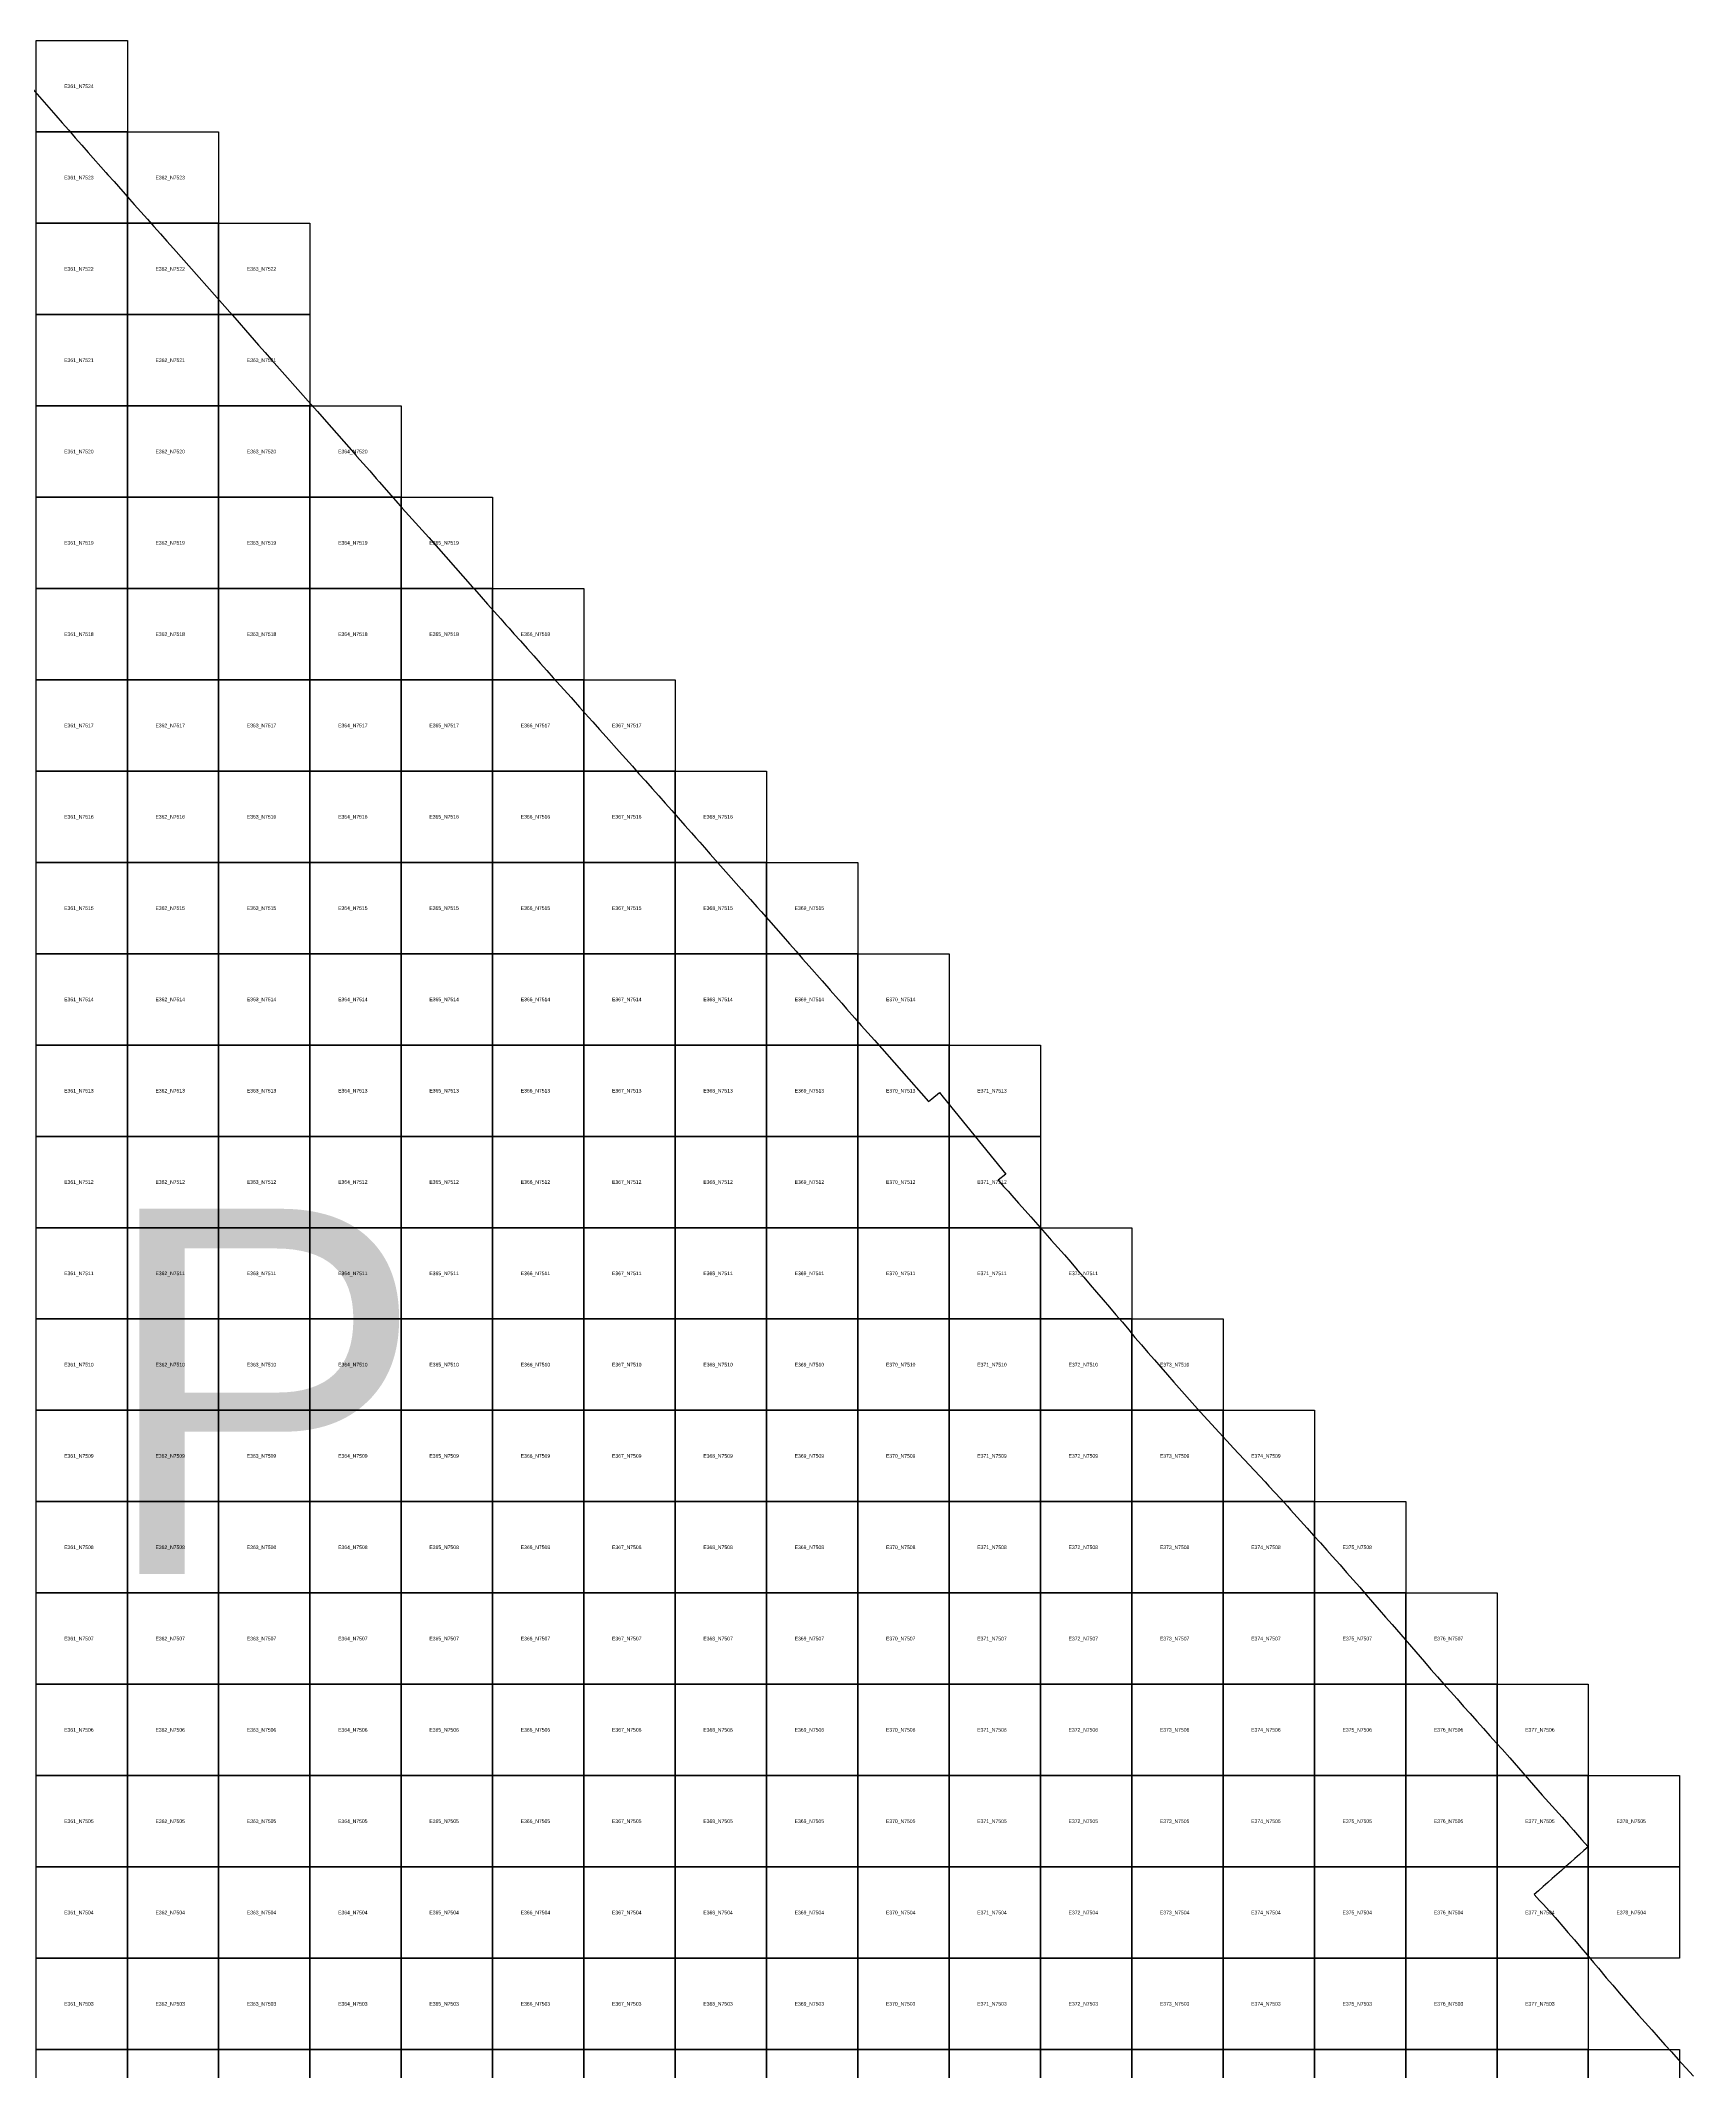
# Model space of a CAD drawing. Extents: x 325000 to 598009, y 7224244 to 7548663.
# Drawn here: x 361050 to 379151, y 7502760 to 7525000 of the extents above; entities that cross this region are included whole.
import ezdxf

# ---------------------------------------------------------------- set-up
doc = ezdxf.new("R2010")
doc.units = 0
doc.layers.add('Limpopo_1', color=7, linetype='Continuous')
doc.layers.add('P', color=7, linetype='Continuous')

msp = doc.modelspace()

# ---------------------------------------------------------------- linework, layer by layer
at = {"layer": 'Limpopo_1'}
for points in [[(361000, 7524000), (361000, 7525000), (362000, 7525000), (362000, 7524000)], [(361000, 7523000), (361000, 7524000), (362000, 7524000), (362000, 7523000)], [(362000, 7523000), (362000, 7524000), (363000, 7524000), (363000, 7523000)], [(361000, 7522000), (361000, 7523000), (362000, 7523000), (362000, 7522000)], [(362000, 7522000), (362000, 7523000), (363000, 7523000), (363000, 7522000)], [(363000, 7522000), (363000, 7523000), (364000, 7523000), (364000, 7522000)], [(361000, 7521000), (361000, 7522000), (362000, 7522000), (362000, 7521000)], [(362000, 7521000), (362000, 7522000), (363000, 7522000), (363000, 7521000)], [(363000, 7521000), (363000, 7522000), (364000, 7522000), (364000, 7521000)], [(361000, 7520000), (361000, 7521000), (362000, 7521000), (362000, 7520000)], [(362000, 7520000), (362000, 7521000), (363000, 7521000), (363000, 7520000)], [(363000, 7520000), (363000, 7521000), (364000, 7521000), (364000, 7520000)], [(364000, 7520000), (364000, 7521000), (365000, 7521000), (365000, 7520000)], [(361000, 7519000), (361000, 7520000), (362000, 7520000), (362000, 7519000)], [(362000, 7519000), (362000, 7520000), (363000, 7520000), (363000, 7519000)], [(363000, 7519000), (363000, 7520000), (364000, 7520000), (364000, 7519000)], [(364000, 7519000), (364000, 7520000), (365000, 7520000), (365000, 7519000)], [(365000, 7519000), (365000, 7520000), (366000, 7520000), (366000, 7519000)], [(361000, 7518000), (361000, 7519000), (362000, 7519000), (362000, 7518000)], [(362000, 7518000), (362000, 7519000), (363000, 7519000), (363000, 7518000)], [(363000, 7518000), (363000, 7519000), (364000, 7519000), (364000, 7518000)], [(364000, 7518000), (364000, 7519000), (365000, 7519000), (365000, 7518000)], [(365000, 7518000), (365000, 7519000), (366000, 7519000), (366000, 7518000)], [(366000, 7518000), (366000, 7519000), (367000, 7519000), (367000, 7518000)], [(361000, 7517000), (361000, 7518000), (362000, 7518000), (362000, 7517000)], [(362000, 7517000), (362000, 7518000), (363000, 7518000), (363000, 7517000)], [(363000, 7517000), (363000, 7518000), (364000, 7518000), (364000, 7517000)], [(364000, 7517000), (364000, 7518000), (365000, 7518000), (365000, 7517000)], [(365000, 7517000), (365000, 7518000), (366000, 7518000), (366000, 7517000)], [(366000, 7517000), (366000, 7518000), (367000, 7518000), (367000, 7517000)], [(367000, 7517000), (367000, 7518000), (368000, 7518000), (368000, 7517000)], [(361000, 7516000), (361000, 7517000), (362000, 7517000), (362000, 7516000)], [(362000, 7516000), (362000, 7517000), (363000, 7517000), (363000, 7516000)], [(363000, 7516000), (363000, 7517000), (364000, 7517000), (364000, 7516000)], [(364000, 7516000), (364000, 7517000), (365000, 7517000), (365000, 7516000)], [(365000, 7516000), (365000, 7517000), (366000, 7517000), (366000, 7516000)], [(366000, 7516000), (366000, 7517000), (367000, 7517000), (367000, 7516000)], [(367000, 7516000), (367000, 7517000), (368000, 7517000), (368000, 7516000)], [(368000, 7516000), (368000, 7517000), (369000, 7517000), (369000, 7516000)], [(361000, 7515000), (361000, 7516000), (362000, 7516000), (362000, 7515000)], [(362000, 7515000), (362000, 7516000), (363000, 7516000), (363000, 7515000)], [(363000, 7515000), (363000, 7516000), (364000, 7516000), (364000, 7515000)], [(364000, 7515000), (364000, 7516000), (365000, 7516000), (365000, 7515000)], [(365000, 7515000), (365000, 7516000), (366000, 7516000), (366000, 7515000)], [(366000, 7515000), (366000, 7516000), (367000, 7516000), (367000, 7515000)], [(367000, 7515000), (367000, 7516000), (368000, 7516000), (368000, 7515000)], [(368000, 7515000), (368000, 7516000), (369000, 7516000), (369000, 7515000)], [(369000, 7515000), (369000, 7516000), (370000, 7516000), (370000, 7515000)], [(361000, 7514000), (361000, 7515000), (362000, 7515000), (362000, 7514000)], [(362000, 7514000), (362000, 7515000), (363000, 7515000), (363000, 7514000)], [(363000, 7514000), (363000, 7515000), (364000, 7515000), (364000, 7514000)], [(364000, 7514000), (364000, 7515000), (365000, 7515000), (365000, 7514000)], [(365000, 7514000), (365000, 7515000), (366000, 7515000), (366000, 7514000)], [(366000, 7514000), (366000, 7515000), (367000, 7515000), (367000, 7514000)], [(367000, 7514000), (367000, 7515000), (368000, 7515000), (368000, 7514000)], [(368000, 7514000), (368000, 7515000), (369000, 7515000), (369000, 7514000)], [(369000, 7514000), (369000, 7515000), (370000, 7515000), (370000, 7514000)], [(370000, 7514000), (370000, 7515000), (371000, 7515000), (371000, 7514000)], [(361000, 7513000), (361000, 7514000), (362000, 7514000), (362000, 7513000)], [(362000, 7513000), (362000, 7514000), (363000, 7514000), (363000, 7513000)], [(363000, 7513000), (363000, 7514000), (364000, 7514000), (364000, 7513000)], [(364000, 7513000), (364000, 7514000), (365000, 7514000), (365000, 7513000)], [(365000, 7513000), (365000, 7514000), (366000, 7514000), (366000, 7513000)], [(366000, 7513000), (366000, 7514000), (367000, 7514000), (367000, 7513000)], [(367000, 7513000), (367000, 7514000), (368000, 7514000), (368000, 7513000)], [(368000, 7513000), (368000, 7514000), (369000, 7514000), (369000, 7513000)], [(369000, 7513000), (369000, 7514000), (370000, 7514000), (370000, 7513000)], [(370000, 7513000), (370000, 7514000), (371000, 7514000), (371000, 7513000)], [(371000, 7513000), (371000, 7514000), (372000, 7514000), (372000, 7513000)], [(361000, 7512000), (361000, 7513000), (362000, 7513000), (362000, 7512000)], [(362000, 7512000), (362000, 7513000), (363000, 7513000), (363000, 7512000)], [(363000, 7512000), (363000, 7513000), (364000, 7513000), (364000, 7512000)], [(364000, 7512000), (364000, 7513000), (365000, 7513000), (365000, 7512000)], [(365000, 7512000), (365000, 7513000), (366000, 7513000), (366000, 7512000)], [(366000, 7512000), (366000, 7513000), (367000, 7513000), (367000, 7512000)], [(367000, 7512000), (367000, 7513000), (368000, 7513000), (368000, 7512000)], [(368000, 7512000), (368000, 7513000), (369000, 7513000), (369000, 7512000)], [(369000, 7512000), (369000, 7513000), (370000, 7513000), (370000, 7512000)], [(370000, 7512000), (370000, 7513000), (371000, 7513000), (371000, 7512000)], [(371000, 7512000), (371000, 7513000), (372000, 7513000), (372000, 7512000)], [(361000, 7511000), (361000, 7512000), (362000, 7512000), (362000, 7511000)], [(362000, 7511000), (362000, 7512000), (363000, 7512000), (363000, 7511000)], [(363000, 7511000), (363000, 7512000), (364000, 7512000), (364000, 7511000)], [(364000, 7511000), (364000, 7512000), (365000, 7512000), (365000, 7511000)], [(365000, 7511000), (365000, 7512000), (366000, 7512000), (366000, 7511000)], [(366000, 7511000), (366000, 7512000), (367000, 7512000), (367000, 7511000)], [(367000, 7511000), (367000, 7512000), (368000, 7512000), (368000, 7511000)], [(368000, 7511000), (368000, 7512000), (369000, 7512000), (369000, 7511000)], [(369000, 7511000), (369000, 7512000), (370000, 7512000), (370000, 7511000)], [(370000, 7511000), (370000, 7512000), (371000, 7512000), (371000, 7511000)], [(371000, 7511000), (371000, 7512000), (372000, 7512000), (372000, 7511000)], [(372000, 7511000), (372000, 7512000), (373000, 7512000), (373000, 7511000)], [(361000, 7510000), (361000, 7511000), (362000, 7511000), (362000, 7510000)], [(362000, 7510000), (362000, 7511000), (363000, 7511000), (363000, 7510000)], [(363000, 7510000), (363000, 7511000), (364000, 7511000), (364000, 7510000)], [(364000, 7510000), (364000, 7511000), (365000, 7511000), (365000, 7510000)], [(365000, 7510000), (365000, 7511000), (366000, 7511000), (366000, 7510000)], [(366000, 7510000), (366000, 7511000), (367000, 7511000), (367000, 7510000)], [(367000, 7510000), (367000, 7511000), (368000, 7511000), (368000, 7510000)], [(368000, 7510000), (368000, 7511000), (369000, 7511000), (369000, 7510000)], [(369000, 7510000), (369000, 7511000), (370000, 7511000), (370000, 7510000)], [(370000, 7510000), (370000, 7511000), (371000, 7511000), (371000, 7510000)], [(371000, 7510000), (371000, 7511000), (372000, 7511000), (372000, 7510000)], [(372000, 7510000), (372000, 7511000), (373000, 7511000), (373000, 7510000)], [(373000, 7510000), (373000, 7511000), (374000, 7511000), (374000, 7510000)], [(361000, 7509000), (361000, 7510000), (362000, 7510000), (362000, 7509000)], [(362000, 7509000), (362000, 7510000), (363000, 7510000), (363000, 7509000)], [(363000, 7509000), (363000, 7510000), (364000, 7510000), (364000, 7509000)], [(364000, 7509000), (364000, 7510000), (365000, 7510000), (365000, 7509000)], [(365000, 7509000), (365000, 7510000), (366000, 7510000), (366000, 7509000)], [(366000, 7509000), (366000, 7510000), (367000, 7510000), (367000, 7509000)], [(367000, 7509000), (367000, 7510000), (368000, 7510000), (368000, 7509000)], [(368000, 7509000), (368000, 7510000), (369000, 7510000), (369000, 7509000)], [(369000, 7509000), (369000, 7510000), (370000, 7510000), (370000, 7509000)], [(370000, 7509000), (370000, 7510000), (371000, 7510000), (371000, 7509000)], [(371000, 7509000), (371000, 7510000), (372000, 7510000), (372000, 7509000)], [(372000, 7509000), (372000, 7510000), (373000, 7510000), (373000, 7509000)], [(373000, 7509000), (373000, 7510000), (374000, 7510000), (374000, 7509000)], [(374000, 7509000), (374000, 7510000), (375000, 7510000), (375000, 7509000)], [(361000, 7508000), (361000, 7509000), (362000, 7509000), (362000, 7508000)], [(362000, 7508000), (362000, 7509000), (363000, 7509000), (363000, 7508000)], [(363000, 7508000), (363000, 7509000), (364000, 7509000), (364000, 7508000)], [(364000, 7508000), (364000, 7509000), (365000, 7509000), (365000, 7508000)], [(365000, 7508000), (365000, 7509000), (366000, 7509000), (366000, 7508000)], [(366000, 7508000), (366000, 7509000), (367000, 7509000), (367000, 7508000)], [(367000, 7508000), (367000, 7509000), (368000, 7509000), (368000, 7508000)], [(368000, 7508000), (368000, 7509000), (369000, 7509000), (369000, 7508000)], [(369000, 7508000), (369000, 7509000), (370000, 7509000), (370000, 7508000)], [(370000, 7508000), (370000, 7509000), (371000, 7509000), (371000, 7508000)], [(371000, 7508000), (371000, 7509000), (372000, 7509000), (372000, 7508000)], [(372000, 7508000), (372000, 7509000), (373000, 7509000), (373000, 7508000)], [(373000, 7508000), (373000, 7509000), (374000, 7509000), (374000, 7508000)], [(374000, 7508000), (374000, 7509000), (375000, 7509000), (375000, 7508000)], [(375000, 7508000), (375000, 7509000), (376000, 7509000), (376000, 7508000)], [(361000, 7507000), (361000, 7508000), (362000, 7508000), (362000, 7507000)], [(362000, 7507000), (362000, 7508000), (363000, 7508000), (363000, 7507000)], [(363000, 7507000), (363000, 7508000), (364000, 7508000), (364000, 7507000)], [(364000, 7507000), (364000, 7508000), (365000, 7508000), (365000, 7507000)], [(365000, 7507000), (365000, 7508000), (366000, 7508000), (366000, 7507000)], [(366000, 7507000), (366000, 7508000), (367000, 7508000), (367000, 7507000)], [(367000, 7507000), (367000, 7508000), (368000, 7508000), (368000, 7507000)], [(368000, 7507000), (368000, 7508000), (369000, 7508000), (369000, 7507000)], [(369000, 7507000), (369000, 7508000), (370000, 7508000), (370000, 7507000)], [(370000, 7507000), (370000, 7508000), (371000, 7508000), (371000, 7507000)], [(371000, 7507000), (371000, 7508000), (372000, 7508000), (372000, 7507000)], [(372000, 7507000), (372000, 7508000), (373000, 7508000), (373000, 7507000)], [(373000, 7507000), (373000, 7508000), (374000, 7508000), (374000, 7507000)], [(374000, 7507000), (374000, 7508000), (375000, 7508000), (375000, 7507000)], [(375000, 7507000), (375000, 7508000), (376000, 7508000), (376000, 7507000)], [(376000, 7507000), (376000, 7508000), (377000, 7508000), (377000, 7507000)], [(361000, 7506000), (361000, 7507000), (362000, 7507000), (362000, 7506000)], [(362000, 7506000), (362000, 7507000), (363000, 7507000), (363000, 7506000)], [(363000, 7506000), (363000, 7507000), (364000, 7507000), (364000, 7506000)], [(364000, 7506000), (364000, 7507000), (365000, 7507000), (365000, 7506000)], [(365000, 7506000), (365000, 7507000), (366000, 7507000), (366000, 7506000)], [(366000, 7506000), (366000, 7507000), (367000, 7507000), (367000, 7506000)], [(367000, 7506000), (367000, 7507000), (368000, 7507000), (368000, 7506000)], [(368000, 7506000), (368000, 7507000), (369000, 7507000), (369000, 7506000)], [(369000, 7506000), (369000, 7507000), (370000, 7507000), (370000, 7506000)], [(370000, 7506000), (370000, 7507000), (371000, 7507000), (371000, 7506000)], [(371000, 7506000), (371000, 7507000), (372000, 7507000), (372000, 7506000)], [(372000, 7506000), (372000, 7507000), (373000, 7507000), (373000, 7506000)], [(373000, 7506000), (373000, 7507000), (374000, 7507000), (374000, 7506000)], [(374000, 7506000), (374000, 7507000), (375000, 7507000), (375000, 7506000)], [(375000, 7506000), (375000, 7507000), (376000, 7507000), (376000, 7506000)], [(376000, 7506000), (376000, 7507000), (377000, 7507000), (377000, 7506000)], [(377000, 7506000), (377000, 7507000), (378000, 7507000), (378000, 7506000)], [(361000, 7505000), (361000, 7506000), (362000, 7506000), (362000, 7505000)], [(362000, 7505000), (362000, 7506000), (363000, 7506000), (363000, 7505000)], [(363000, 7505000), (363000, 7506000), (364000, 7506000), (364000, 7505000)], [(364000, 7505000), (364000, 7506000), (365000, 7506000), (365000, 7505000)], [(365000, 7505000), (365000, 7506000), (366000, 7506000), (366000, 7505000)], [(366000, 7505000), (366000, 7506000), (367000, 7506000), (367000, 7505000)], [(367000, 7505000), (367000, 7506000), (368000, 7506000), (368000, 7505000)], [(368000, 7505000), (368000, 7506000), (369000, 7506000), (369000, 7505000)], [(369000, 7505000), (369000, 7506000), (370000, 7506000), (370000, 7505000)], [(370000, 7505000), (370000, 7506000), (371000, 7506000), (371000, 7505000)], [(371000, 7505000), (371000, 7506000), (372000, 7506000), (372000, 7505000)], [(372000, 7505000), (372000, 7506000), (373000, 7506000), (373000, 7505000)], [(373000, 7505000), (373000, 7506000), (374000, 7506000), (374000, 7505000)], [(374000, 7505000), (374000, 7506000), (375000, 7506000), (375000, 7505000)], [(375000, 7505000), (375000, 7506000), (376000, 7506000), (376000, 7505000)], [(376000, 7505000), (376000, 7506000), (377000, 7506000), (377000, 7505000)], [(377000, 7505000), (377000, 7506000), (378000, 7506000), (378000, 7505000)], [(378000, 7505000), (378000, 7506000), (379000, 7506000), (379000, 7505000)], [(361000, 7504000), (361000, 7505000), (362000, 7505000), (362000, 7504000)], [(362000, 7504000), (362000, 7505000), (363000, 7505000), (363000, 7504000)], [(363000, 7504000), (363000, 7505000), (364000, 7505000), (364000, 7504000)], [(364000, 7504000), (364000, 7505000), (365000, 7505000), (365000, 7504000)], [(365000, 7504000), (365000, 7505000), (366000, 7505000), (366000, 7504000)], [(366000, 7504000), (366000, 7505000), (367000, 7505000), (367000, 7504000)], [(367000, 7504000), (367000, 7505000), (368000, 7505000), (368000, 7504000)], [(368000, 7504000), (368000, 7505000), (369000, 7505000), (369000, 7504000)], [(369000, 7504000), (369000, 7505000), (370000, 7505000), (370000, 7504000)], [(370000, 7504000), (370000, 7505000), (371000, 7505000), (371000, 7504000)], [(371000, 7504000), (371000, 7505000), (372000, 7505000), (372000, 7504000)], [(372000, 7504000), (372000, 7505000), (373000, 7505000), (373000, 7504000)], [(373000, 7504000), (373000, 7505000), (374000, 7505000), (374000, 7504000)], [(374000, 7504000), (374000, 7505000), (375000, 7505000), (375000, 7504000)], [(375000, 7504000), (375000, 7505000), (376000, 7505000), (376000, 7504000)], [(376000, 7504000), (376000, 7505000), (377000, 7505000), (377000, 7504000)], [(377000, 7504000), (377000, 7505000), (378000, 7505000), (378000, 7504000)], [(378000, 7504000), (378000, 7505000), (379000, 7505000), (379000, 7504000)], [(361000, 7503000), (361000, 7504000), (362000, 7504000), (362000, 7503000)], [(362000, 7503000), (362000, 7504000), (363000, 7504000), (363000, 7503000)], [(363000, 7503000), (363000, 7504000), (364000, 7504000), (364000, 7503000)], [(364000, 7503000), (364000, 7504000), (365000, 7504000), (365000, 7503000)], [(365000, 7503000), (365000, 7504000), (366000, 7504000), (366000, 7503000)], [(366000, 7503000), (366000, 7504000), (367000, 7504000), (367000, 7503000)], [(367000, 7503000), (367000, 7504000), (368000, 7504000), (368000, 7503000)], [(368000, 7503000), (368000, 7504000), (369000, 7504000), (369000, 7503000)], [(369000, 7503000), (369000, 7504000), (370000, 7504000), (370000, 7503000)], [(370000, 7503000), (370000, 7504000), (371000, 7504000), (371000, 7503000)], [(371000, 7503000), (371000, 7504000), (372000, 7504000), (372000, 7503000)], [(372000, 7503000), (372000, 7504000), (373000, 7504000), (373000, 7503000)], [(373000, 7503000), (373000, 7504000), (374000, 7504000), (374000, 7503000)], [(374000, 7503000), (374000, 7504000), (375000, 7504000), (375000, 7503000)], [(375000, 7503000), (375000, 7504000), (376000, 7504000), (376000, 7503000)], [(376000, 7503000), (376000, 7504000), (377000, 7504000), (377000, 7503000)], [(377000, 7503000), (377000, 7504000), (378000, 7504000), (378000, 7503000)], [(361000, 7502000), (361000, 7503000), (362000, 7503000), (362000, 7502000)], [(362000, 7502000), (362000, 7503000), (363000, 7503000), (363000, 7502000)], [(363000, 7502000), (363000, 7503000), (364000, 7503000), (364000, 7502000)], [(364000, 7502000), (364000, 7503000), (365000, 7503000), (365000, 7502000)], [(365000, 7502000), (365000, 7503000), (366000, 7503000), (366000, 7502000)], [(366000, 7502000), (366000, 7503000), (367000, 7503000), (367000, 7502000)], [(367000, 7502000), (367000, 7503000), (368000, 7503000), (368000, 7502000)], [(368000, 7502000), (368000, 7503000), (369000, 7503000), (369000, 7502000)], [(369000, 7502000), (369000, 7503000), (370000, 7503000), (370000, 7502000)], [(370000, 7502000), (370000, 7503000), (371000, 7503000), (371000, 7502000)], [(371000, 7502000), (371000, 7503000), (372000, 7503000), (372000, 7502000)], [(372000, 7502000), (372000, 7503000), (373000, 7503000), (373000, 7502000)], [(373000, 7502000), (373000, 7503000), (374000, 7503000), (374000, 7502000)], [(374000, 7502000), (374000, 7503000), (375000, 7503000), (375000, 7502000)], [(375000, 7502000), (375000, 7503000), (376000, 7503000), (376000, 7502000)], [(376000, 7502000), (376000, 7503000), (377000, 7503000), (377000, 7502000)], [(377000, 7502000), (377000, 7503000), (378000, 7503000), (378000, 7502000)], [(378000, 7502000), (378000, 7503000), (379000, 7503000), (379000, 7502000)]]:
    msp.add_lwpolyline(points, close=True, dxfattribs=at)
at = {"layer": 'P'}
msp.add_lwpolyline([(360860, 7524588), (361217, 7524179), (361288, 7524099), (361359, 7524018), (361430, 7523936), (361501, 7523855), (361572, 7523773), (361765, 7523556), (361788, 7523530), (361854, 7523456), (362025, 7523263), (362076, 7523207), (362148, 7523126), (362219, 7523045), (362291, 7522964), (362363, 7522883), (362434, 7522802), (362507, 7522722), (363153, 7521993), (363223, 7521910), (363295, 7521830), (363390, 7521720), (363437, 7521666), (363508, 7521585), (363579, 7521503), (363723, 7521341), (364011, 7521017), (364083, 7520937), (364154, 7520856), (364505, 7520456), (364511, 7520449), (364583, 7520368), (364654, 7520287), (364725, 7520205), (364757, 7520168), (364939, 7519961), (365011, 7519880), (365083, 7519800), (365119, 7519760), (365300, 7519558), (365779, 7519016), (365802, 7518991), (365874, 7518910), (365946, 7518829), (366017, 7518748), (366090, 7518667), (366146, 7518603), (366181, 7518564), (366233, 7518505), (366306, 7518425), (366378, 7518344), (366450, 7518263), (366522, 7518183), (366593, 7518102), (366665, 7518021), (366859, 7517805), (366882, 7517779), (366952, 7517702), (367052, 7517590), (367099, 7517538), (367172, 7517457), (367244, 7517377), (367387, 7517215), (367459, 7517134), (367532, 7517053), (367603, 7516972), (367676, 7516892), (367747, 7516811), (367819, 7516730), (367891, 7516649), (367962, 7516568), (368034, 7516487), (368106, 7516406), (368178, 7516325), (368225, 7516270), (368269, 7516221), (368321, 7516163), (368383, 7516091), (368726, 7515703), (368751, 7515676), (368823, 7515595), (368894, 7515514), (368940, 7515461), (369181, 7515189), (369252, 7515108), (369323, 7515027), (369395, 7514945), (369466, 7514864), (369610, 7514702), (369681, 7514621), (369698, 7514600), (369788, 7514498), (369823, 7514458), (369876, 7514397), (369966, 7514294), (370038, 7514214), (370109, 7514133), (370181, 7514052), (370774, 7513382), (370810, 7513412), (370895, 7513479), (370936, 7513429), (371620, 7512587), (371538, 7512520), (371544, 7512513), (371597, 7512452), (371645, 7512399), (371688, 7512351), (371760, 7512270), (371832, 7512189), (371893, 7512119), (372100, 7511886), (372119, 7511865), (372190, 7511784), (372262, 7511702), (372332, 7511621), (372403, 7511539), (372474, 7511457), (372545, 7511375), (372615, 7511293), (372686, 7511211), (372756, 7511128), (372825, 7511045), (372897, 7510964), (372966, 7510881), (373035, 7510798), (373106, 7510716), (373177, 7510634), (373248, 7510552), (373320, 7510472), (373391, 7510390), (373461, 7510307), (373749, 7509984), (374042, 7509666), (374114, 7509585), (374460, 7509215), (374484, 7509190), (374501, 7509170), (374631, 7509031), (374704, 7508951), (374739, 7508910), (374847, 7508789), (374920, 7508708), (374992, 7508628), (375066, 7508549), (375138, 7508468), (375195, 7508404), (375283, 7508307), (375353, 7508225), (375426, 7508145), (375497, 7508063), (375567, 7507981), (375637, 7507899), (375708, 7507816), (375778, 7507734), (375850, 7507653), (376204, 7507244), (376276, 7507163), (376348, 7507082), (376419, 7507001), (376491, 7506920), (376563, 7506840), (376634, 7506758), (376707, 7506678), (376779, 7506597), (376852, 7506517), (376923, 7506436), (376995, 7506355), (377055, 7506288), (377139, 7506193), (377496, 7505786), (377568, 7505706), (377640, 7505625), (377712, 7505544), (377784, 7505463), (377837, 7505402), (377926, 7505301), (377999, 7505220), (377951, 7505178), (377902, 7505135), (377853, 7505092), (377804, 7505048), (377754, 7505004), (377705, 7504960), (377655, 7504916), (377605, 7504872), (377555, 7504828), (377505, 7504784), (377454, 7504739), (377407, 7504698), (377467, 7504631), (377490, 7504606), (377508, 7504587), (377635, 7504445), (377742, 7504322), (377777, 7504282), (377848, 7504200), (377919, 7504117), (377988, 7504035), (378058, 7503952), (378110, 7503889), (378197, 7503786), (378268, 7503704), (378339, 7503622), (378479, 7503457), (378550, 7503375), (378659, 7503254), (378695, 7503214), (378766, 7503134), (378839, 7503052), (378912, 7502973), (378984, 7502891), (379151, 7502707)], dxfattribs=at)

# ---------------------------------------------------------------- texts
msp.add_text('P', height=4000).set_placement((361691, 7508207))
at = {"layer": 'Limpopo_1'}
for s, p in [('E361_N7524', (361308, 7524480)), ('E361_N7523', (361308, 7523480)), ('E362_N7523', (362308, 7523480)), ('E361_N7522', (361308, 7522480)), ('E362_N7522', (362308, 7522480)), ('E363_N7522', (363308, 7522480)), ('E361_N7521', (361308, 7521480)), ('E362_N7521', (362308, 7521480)), ('E363_N7521', (363308, 7521480)), ('E361_N7520', (361308, 7520480)), ('E362_N7520', (362308, 7520480)), ('E363_N7520', (363308, 7520480)), ('E364_N7520', (364308, 7520480)), ('E361_N7519', (361308, 7519480)), ('E362_N7519', (362308, 7519480)), ('E363_N7519', (363308, 7519480)), ('E364_N7519', (364308, 7519480)), ('E365_N7519', (365308, 7519480)), ('E361_N7518', (361308, 7518480)), ('E362_N7518', (362308, 7518480)), ('E363_N7518', (363308, 7518480)), ('E364_N7518', (364308, 7518480)), ('E365_N7518', (365308, 7518480)), ('E366_N7518', (366308, 7518480)), ('E361_N7517', (361308, 7517480)), ('E362_N7517', (362308, 7517480)), ('E363_N7517', (363308, 7517480)), ('E364_N7517', (364308, 7517480)), ('E365_N7517', (365308, 7517480)), ('E366_N7517', (366308, 7517480)), ('E367_N7517', (367308, 7517480)), ('E361_N7516', (361308, 7516480)), ('E362_N7516', (362308, 7516480)), ('E363_N7516', (363308, 7516480)), ('E364_N7516', (364308, 7516480)), ('E365_N7516', (365308, 7516480)), ('E366_N7516', (366308, 7516480)), ('E367_N7516', (367308, 7516480)), ('E368_N7516', (368308, 7516480)), ('E361_N7515', (361308, 7515480)), ('E362_N7515', (362308, 7515480)), ('E363_N7515', (363308, 7515480)), ('E364_N7515', (364308, 7515480)), ('E365_N7515', (365308, 7515480)), ('E366_N7515', (366308, 7515480)), ('E367_N7515', (367308, 7515480)), ('E368_N7515', (368308, 7515480)), ('E369_N7515', (369308, 7515480)), ('E361_N7514', (361308, 7514480)), ('E362_N7514', (362308, 7514480)), ('E363_N7514', (363308, 7514480)), ('E364_N7514', (364308, 7514480)), ('E365_N7514', (365308, 7514480)), ('E366_N7514', (366308, 7514480)), ('E367_N7514', (367308, 7514480)), ('E368_N7514', (368308, 7514480)), ('E369_N7514', (369308, 7514480)), ('E370_N7514', (370308, 7514480)), ('E361_N7513', (361308, 7513480)), ('E362_N7513', (362308, 7513480)), ('E363_N7513', (363308, 7513480)), ('E364_N7513', (364308, 7513480)), ('E365_N7513', (365308, 7513480)), ('E366_N7513', (366308, 7513480)), ('E367_N7513', (367308, 7513480)), ('E368_N7513', (368308, 7513480)), ('E369_N7513', (369308, 7513480)), ('E370_N7513', (370308, 7513480)), ('E371_N7513', (371308, 7513480)), ('E361_N7512', (361308, 7512480)), ('E362_N7512', (362308, 7512480)), ('E363_N7512', (363308, 7512480)), ('E364_N7512', (364308, 7512480)), ('E365_N7512', (365308, 7512480)), ('E366_N7512', (366308, 7512480)), ('E367_N7512', (367308, 7512480)), ('E368_N7512', (368308, 7512480)), ('E369_N7512', (369308, 7512480)), ('E370_N7512', (370308, 7512480)), ('E371_N7512', (371308, 7512480)), ('E361_N7511', (361308, 7511480)), ('E362_N7511', (362308, 7511480)), ('E363_N7511', (363308, 7511480)), ('E364_N7511', (364308, 7511480)), ('E365_N7511', (365308, 7511480)), ('E366_N7511', (366308, 7511480)), ('E367_N7511', (367308, 7511480)), ('E368_N7511', (368308, 7511480)), ('E369_N7511', (369308, 7511480)), ('E370_N7511', (370308, 7511480)), ('E371_N7511', (371308, 7511480)), ('E372_N7511', (372308, 7511480)), ('E361_N7510', (361308, 7510480)), ('E362_N7510', (362308, 7510480)), ('E363_N7510', (363308, 7510480)), ('E364_N7510', (364308, 7510480)), ('E365_N7510', (365308, 7510480)), ('E366_N7510', (366308, 7510480)), ('E367_N7510', (367308, 7510480)), ('E368_N7510', (368308, 7510480)), ('E369_N7510', (369308, 7510480)), ('E370_N7510', (370308, 7510480)), ('E371_N7510', (371308, 7510480)), ('E372_N7510', (372308, 7510480)), ('E373_N7510', (373308, 7510480)), ('E361_N7509', (361308, 7509480)), ('E362_N7509', (362308, 7509480)), ('E363_N7509', (363308, 7509480)), ('E364_N7509', (364308, 7509480)), ('E365_N7509', (365308, 7509480)), ('E366_N7509', (366308, 7509480)), ('E367_N7509', (367308, 7509480)), ('E368_N7509', (368308, 7509480)), ('E369_N7509', (369308, 7509480)), ('E370_N7509', (370308, 7509480)), ('E371_N7509', (371308, 7509480)), ('E372_N7509', (372308, 7509480)), ('E373_N7509', (373308, 7509480)), ('E374_N7509', (374308, 7509480)), ('E361_N7508', (361308, 7508480)), ('E362_N7508', (362308, 7508480)), ('E363_N7508', (363308, 7508480)), ('E364_N7508', (364308, 7508480)), ('E365_N7508', (365308, 7508480)), ('E366_N7508', (366308, 7508480)), ('E367_N7508', (367308, 7508480)), ('E368_N7508', (368308, 7508480)), ('E369_N7508', (369308, 7508480)), ('E370_N7508', (370308, 7508480)), ('E371_N7508', (371308, 7508480)), ('E372_N7508', (372308, 7508480)), ('E373_N7508', (373308, 7508480)), ('E374_N7508', (374308, 7508480)), ('E375_N7508', (375308, 7508480)), ('E361_N7507', (361308, 7507480)), ('E362_N7507', (362308, 7507480)), ('E363_N7507', (363308, 7507480)), ('E364_N7507', (364308, 7507480)), ('E365_N7507', (365308, 7507480)), ('E366_N7507', (366308, 7507480)), ('E367_N7507', (367308, 7507480)), ('E368_N7507', (368308, 7507480)), ('E369_N7507', (369308, 7507480)), ('E370_N7507', (370308, 7507480)), ('E371_N7507', (371308, 7507480)), ('E372_N7507', (372308, 7507480)), ('E373_N7507', (373308, 7507480)), ('E374_N7507', (374308, 7507480)), ('E375_N7507', (375308, 7507480)), ('E376_N7507', (376308, 7507480)), ('E361_N7506', (361308, 7506480)), ('E362_N7506', (362308, 7506480)), ('E363_N7506', (363308, 7506480)), ('E364_N7506', (364308, 7506480)), ('E365_N7506', (365308, 7506480)), ('E366_N7506', (366308, 7506480)), ('E367_N7506', (367308, 7506480)), ('E368_N7506', (368308, 7506480)), ('E369_N7506', (369308, 7506480)), ('E370_N7506', (370308, 7506480)), ('E371_N7506', (371308, 7506480)), ('E372_N7506', (372308, 7506480)), ('E373_N7506', (373308, 7506480)), ('E374_N7506', (374308, 7506480)), ('E375_N7506', (375308, 7506480)), ('E376_N7506', (376308, 7506480)), ('E377_N7506', (377308, 7506480)), ('E361_N7505', (361308, 7505480)), ('E362_N7505', (362308, 7505480)), ('E363_N7505', (363308, 7505480)), ('E364_N7505', (364308, 7505480)), ('E365_N7505', (365308, 7505480)), ('E366_N7505', (366308, 7505480)), ('E367_N7505', (367308, 7505480)), ('E368_N7505', (368308, 7505480)), ('E369_N7505', (369308, 7505480)), ('E370_N7505', (370308, 7505480)), ('E371_N7505', (371308, 7505480)), ('E372_N7505', (372308, 7505480)), ('E373_N7505', (373308, 7505480)), ('E374_N7505', (374308, 7505480)), ('E375_N7505', (375308, 7505480)), ('E376_N7505', (376308, 7505480)), ('E377_N7505', (377308, 7505480)), ('E378_N7505', (378308, 7505480)), ('E361_N7504', (361308, 7504480)), ('E362_N7504', (362308, 7504480)), ('E363_N7504', (363308, 7504480)), ('E364_N7504', (364308, 7504480)), ('E365_N7504', (365308, 7504480)), ('E366_N7504', (366308, 7504480)), ('E367_N7504', (367308, 7504480)), ('E368_N7504', (368308, 7504480)), ('E369_N7504', (369308, 7504480)), ('E370_N7504', (370308, 7504480)), ('E371_N7504', (371308, 7504480)), ('E372_N7504', (372308, 7504480)), ('E373_N7504', (373308, 7504480)), ('E374_N7504', (374308, 7504480)), ('E375_N7504', (375308, 7504480)), ('E376_N7504', (376308, 7504480)), ('E377_N7504', (377308, 7504480)), ('E378_N7504', (378308, 7504480)), ('E361_N7503', (361308, 7503480)), ('E362_N7503', (362308, 7503480)), ('E363_N7503', (363308, 7503480)), ('E364_N7503', (364308, 7503480)), ('E365_N7503', (365308, 7503480)), ('E366_N7503', (366308, 7503480)), ('E367_N7503', (367308, 7503480)), ('E368_N7503', (368308, 7503480)), ('E369_N7503', (369308, 7503480)), ('E370_N7503', (370308, 7503480)), ('E371_N7503', (371308, 7503480)), ('E372_N7503', (372308, 7503480)), ('E373_N7503', (373308, 7503480)), ('E374_N7503', (374308, 7503480)), ('E375_N7503', (375308, 7503480)), ('E376_N7503', (376308, 7503480)), ('E377_N7503', (377308, 7503480))]:
    msp.add_text(s, height=40, dxfattribs=at).set_placement(p)

doc.saveas('drawing.dxf')
